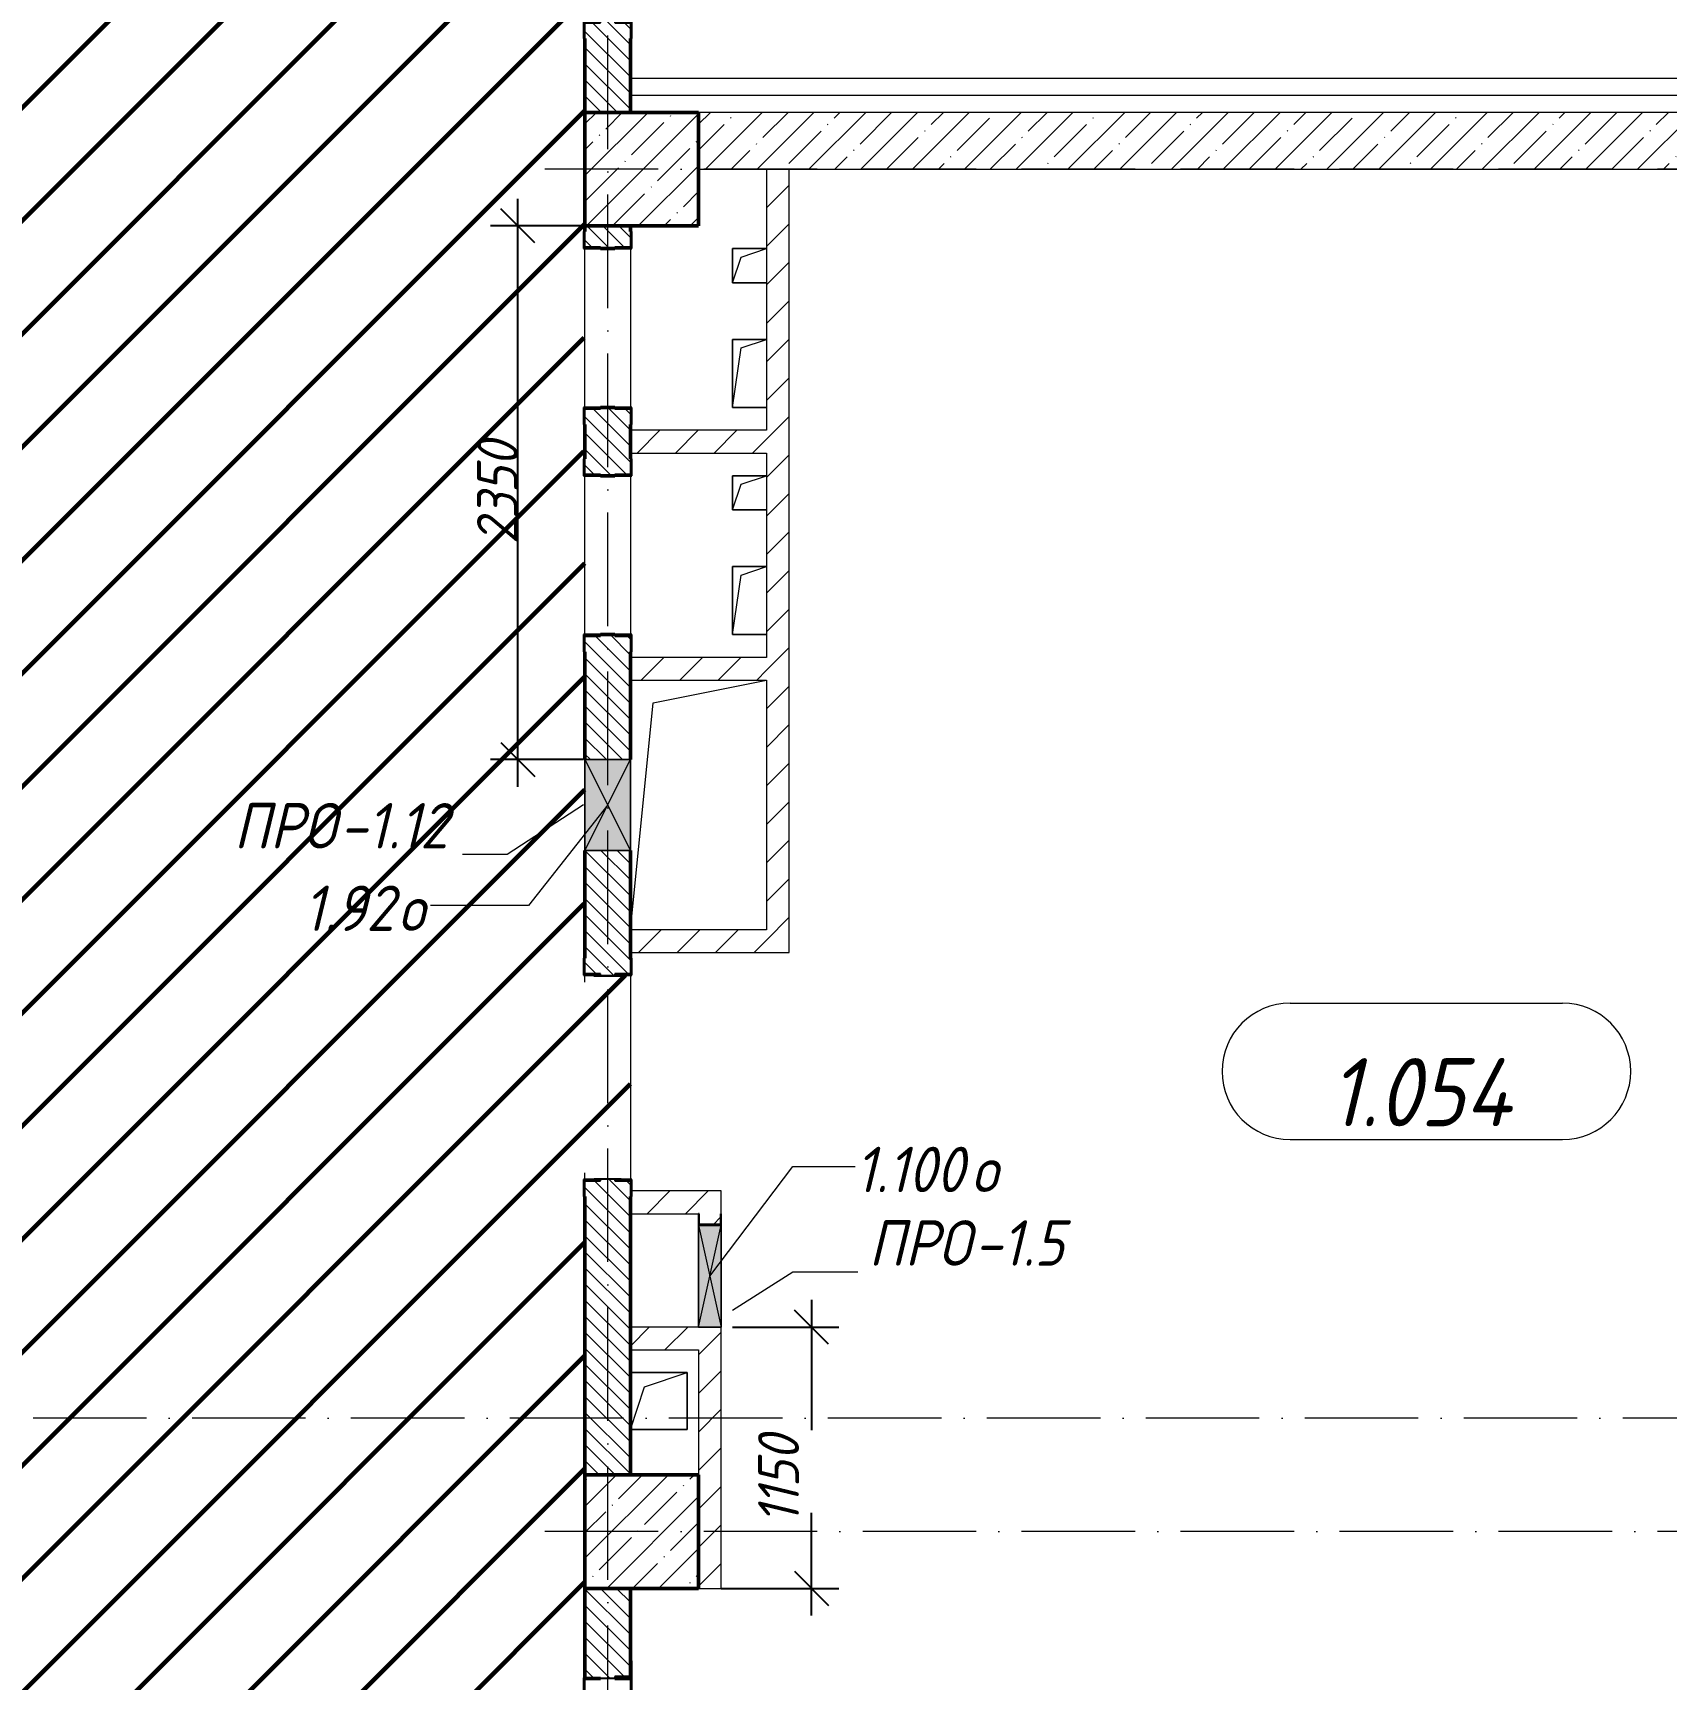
# Model space of a CAD drawing. Header units: millimetres. Extents: x -606178 to 312196, y -19338 to 632709.
# Drawn here: x -335012 to -327819, y 452476 to 459725 of the extents above; entities that cross this region are included whole.
import ezdxf

# ---------------------------------------------------------------- set-up
doc = ezdxf.new("R2010")
doc.units = ezdxf.units.MM
doc.linetypes.add('50_200_ШТРИХ_1Т_ш5_п1_п1_', pattern=[700, 500, -100, 0, -100])
for name, color, linetype, lineweight in [('6.4.1) Окр пт с инж. ПТ2.16', 3, 'Continuous', 60), ('A-____-____-DIMS', 7, 'Continuous', 9), ('A-DETL-____-OTLN-4', 7, 'Continuous', 18), ('A-DETL-GENF-OTLN', 7, 'Continuous', 9), ('A-FLOR-____-OTLN', 7, 'Continuous', 9), ('A-GENM-____-IDEN', 7, 'Continuous', 9), ('A-GENM-____-MCUT', 7, 'Continuous', 25), ('A-GENM-____-OTLN', 7, 'Continuous', 9), ('A-GENM-____-OTLN-1', 7, 'Continuous', 25), ('A-GLAZ-____-IDEN', 7, 'Continuous', 9), ('A-GLAZ-____-OTLN', 7, 'Continuous', 9), ('A-WALL-____-MCUT-1', 7, 'Continuous', 9), ('A-WALL-____-MCUT-2', 7, 'Continuous', 50), ('A-WALL-____-PATT-1', 7, 'Continuous', 9), ('A-WALL-FNSH-MCUT-1', 7, 'Continuous', 9), ('I-WALL-____-OTLN', 7, 'Continuous', 9), ('S-COLS-____-MCUT', 7, 'Continuous', 50), ('S-COLS-____-OTLN', 7, 'Continuous', 9), ('S-GRID-____-OTLN-1', 7, '50_200_ШТРИХ_1Т_ш5_п1_п1_', 9)]:
    doc.layers.add(name, color=color, linetype=linetype, lineweight=lineweight)
doc.layers.add('A-AREA-IDEN-1', color=7, linetype='Continuous', lineweight=9, true_color=0x000000)
doc.styles.add('ISOCPEUR_I', font='isocpeui.ttf', dxfattribs={"width": 0.9, "height": 2.5})
doc.styles.add('ISOCPEUR_I_10', font='isocpeui.ttf', dxfattribs={"width": 0.9, "height": 180})
doc.styles.add('ISOCPEUR_I_9', font='isocpeui.ttf', dxfattribs={"width": 0.9, "height": 250})
doc.dimstyles.new('ISO-1_8_0_9К_СРЕДНИЙ_Кладочные_3', dxfattribs={"dimscale": 304.8, "dimtxt": 179.276612, "dimasz": 0.492126, "dimexe": 0.393701, "dimexo": 0, "dimgap": 0, "dimtad": 1, "dimdec": 3, "dimrnd": 0.001, "dimdsep": 46, "dimtxsty": 'ISOCPEUR_I_10', "dimblk1": 'OBLIQUE', "dimblk2": 'OBLIQUE', "dimsah": 1, "dimcen": 0.09, "dimdle": 0.393701, "dimazin": 0, "dimtfac": 1, "dimtdec": 4, "dimtix": 1, "dimtmove": 0, "dimatfit": 3, "dimfxl": 1, "dimtvp": 1, "dimtolj": 1, "dimtzin": 0, "dimarcsym": 2})
doc.dimstyles.new('ISO-1_8_0_9К_СРЕДНИЙ_Кладочные_5', dxfattribs={"dimscale": 304.8, "dimtxt": 179.276612, "dimasz": 0.492126, "dimexe": 0.393701, "dimexo": 0, "dimgap": 0, "dimtad": 1, "dimdec": 3, "dimrnd": 0.001, "dimdsep": 46, "dimtxsty": 'ISOCPEUR_I_10', "dimblk1": 'OBLIQUE', "dimblk2": 'OBLIQUE', "dimsah": 1, "dimcen": 0.09, "dimdle": 0.393701, "dimazin": 0, "dimtfac": 1, "dimtdec": 4, "dimtix": 1, "dimtmove": 2, "dimatfit": 3, "dimfxl": 1, "dimtvp": 1, "dimtolj": 1, "dimtzin": 0, "dimarcsym": 2})
pattern_1 = [(135, (-425830.77, 451794.26), (-35.35534, -35.35534), [])]
pattern_2 = [(45, (-425830.77, 451794.26), (-84.85281, 84.85281), [])]

# ---------------------------------------------------------------- blocks, each defined once
blk = doc.blocks.new('BSC_Колонна _Прямоугольная - 500х500-V30-АР1_План отверстий 1 этажа в осях 1-64_А-ГГ')
at = {"layer": 'S-COLS-____-OTLN'}
h = blk.add_hatch(dxfattribs=at)
h.set_pattern_fill('FP_62', color=256, style=0, pattern_type=2)
h.set_pattern_definition([(45, (-93500, -7331.04), (-114.04925, 114.04925), []), (45, (-93385.95, -7331.04), (-114.04925, 114.04925), [201.613, -40.323, 3.353, -36.97])])
h.paths.add_polyline_path([(-250, -250), (250, -250), (250, 250), (-250, 250)], flags=0)
at = {"layer": 'S-COLS-____-MCUT'}
for p, q in [((250, 250), (-250, 250)), ((-250, 250), (-250, -250)), ((250, -250), (250, 250)), ((-250, -250), (250, -250))]:
    blk.add_line(p, q, dxfattribs=at)
blk = doc.blocks.new('BSC_Колонна _Прямоугольная - 500х500-V85-АР1_План отверстий 1 этажа в осях 1-64_А-ГГ')
at = {"layer": 'S-COLS-____-OTLN'}
h = blk.add_hatch(dxfattribs=at)
h.set_pattern_fill('FP_117', color=256, style=0, pattern_type=2)
h.set_pattern_definition([(45, (-93500, -1331.04), (-114.04925, 114.04925), []), (45, (-93385.95, -1331.04), (-114.04925, 114.04925), [201.613, -40.323, 3.353, -36.97])])
h.paths.add_polyline_path([(-250, -250), (250, -250), (250, 250), (-250, 250)], flags=0)
at = {"layer": 'S-COLS-____-MCUT'}
for p, q in [((250, 250), (-250, 250)), ((-250, 250), (-250, -250)), ((250, -250), (250, 250)), ((-250, -250), (250, -250))]:
    blk.add_line(p, q, dxfattribs=at)
blk = doc.blocks.new('Фахверк_СКБ_Уголок - 200_4010-27904266-АР1_План отверстий 1 этажа в осях 1-64_А-ГГ')
at = {"layer": 'A-GENM-____-MCUT'}
for p, q in [((125, 156), (50, 156)), ((50, 156), (50, 150)), ((50, 150), (119, 150)), ((119, 150), (119, 81)), ((125, 81), (125, 156)), ((119, 81), (125, 81)), ((125, 19), (119, 19)), ((119, 19), (119, -50)), ((125, -56), (125, 19)), ((119, -50), (50, -50)), ((50, -50), (50, -56)), ((50, -56), (125, -56))]:
    blk.add_line(p, q, dxfattribs=at)
blk = doc.blocks.new('Фахверк_СКБ_Уголок - 200_4010_1-27904659-АР1_План отверстий 1 этажа в осях 1-64_А-ГГ')
at = {"layer": 'A-GENM-____-MCUT'}
for p, q in [((125, 156), (50, 156)), ((50, 156), (50, 150)), ((50, 150), (119, 150)), ((119, 150), (119, 81)), ((125, 81), (125, 156)), ((119, 81), (125, 81)), ((125, 19), (119, 19)), ((119, 19), (119, -50)), ((125, -56), (125, 19)), ((119, -50), (50, -50)), ((50, -50), (50, -56)), ((50, -56), (125, -56))]:
    blk.add_line(p, q, dxfattribs=at)
blk = doc.blocks.new('154_Стойка_СКБ_Уголок - СМ-2230_200-28216496-АР1_План отверстий 1 этажа в осях 1-64_А-ГГ')
at = {"layer": 'A-GENM-____-MCUT'}
for p, q in [((125, 156), (125, 81)), ((200, 156), (125, 156)), ((131, 81), (131, 150)), ((131, 150), (200, 150)), ((200, 150), (200, 156)), ((125, 81), (131, 81)), ((131, 19), (125, 19)), ((125, 19), (125, -56)), ((131, -50), (131, 19)), ((125, -56), (200, -56)), ((200, -50), (131, -50)), ((200, -56), (200, -50))]:
    blk.add_line(p, q, dxfattribs=at)
blk = doc.blocks.new('154_Стойка_СКБ_Уголок - СМ-2530_200-28213945-АР1_План отверстий 1 этажа в осях 1-64_А-ГГ')
at = {"layer": 'A-GENM-____-MCUT'}
for p, q in [((125, 156), (125, 81)), ((200, 156), (125, 156)), ((131, 81), (131, 150)), ((131, 150), (200, 150)), ((200, 150), (200, 156)), ((125, 81), (131, 81)), ((131, 19), (125, 19)), ((125, 19), (125, -56)), ((131, -50), (131, 19)), ((125, -56), (200, -56)), ((200, -50), (131, -50)), ((200, -56), (200, -50))]:
    blk.add_line(p, q, dxfattribs=at)
blk = doc.blocks.new('Стойка_Влож_Полоса боковая - Полоса-28213942-АР1_План отверстий 1 этажа в осях 1-64_А-ГГ')
at = {"layer": 'A-GENM-____-OTLN'}
for p, q in [((-5, 60), (0, 60)), ((-5, -60), (-5, 60)), ((0, 31), (0, -31)), ((0, -60), (-5, -60))]:
    blk.add_line(p, q, dxfattribs=at)
blk = doc.blocks.new('154_Стойка_СКБ_Уголок - СМ-2530_200-28346319-АР1_План отверстий 1 этажа в осях 1-64_А-ГГ')
at = {"layer": 'A-GENM-____-MCUT'}
for p, q in [((125, 156), (125, 81)), ((200, 156), (125, 156)), ((131, 81), (131, 150)), ((131, 150), (200, 150)), ((200, 150), (200, 156)), ((125, 81), (131, 81)), ((131, 19), (125, 19)), ((125, 19), (125, -56)), ((131, -50), (131, 19)), ((125, -56), (200, -56)), ((200, -50), (131, -50)), ((200, -56), (200, -50))]:
    blk.add_line(p, q, dxfattribs=at)
blk = doc.blocks.new('Стойка_Влож_Полоса боковая - Полоса-28346330-АР1_План отверстий 1 этажа в осях 1-64_А-ГГ')
at = {"layer": 'A-GENM-____-OTLN'}
for p, q in [((-5, -31), (-5, 31)), ((0, 31), (0, -31))]:
    blk.add_line(p, q, dxfattribs=at)
blk = doc.blocks.new('Стойка_Влож_Уголок - Уголок-28213946-АР1_План отверстий 1 этажа в осях 1-64_А-ГГ')
at = {"layer": 'A-GENM-____-MCUT'}
for p, q in [((6, 0), (0, 0)), ((6, -69), (6, 0)), ((75, -69), (6, -69)), ((75, -75), (75, -69)), ((0, -75), (75, -75))]:
    blk.add_line(p, q, dxfattribs=at)
blk = doc.blocks.new('AR_Отверстие прямоугольное _в плите_ - AR_Отверстие прямоугольное _в плите_-30423627-АР1_План отверстий 1 этажа в осях 1-64_А-ГГ')
at = {"layer": 'A-GENM-____-OTLN'}
for p, q in [((75, 75), (-75, 75)), ((-75, 75), (-75, -75)), ((-37.5, 37.5), (75, 75)), ((-75, -75), (-37.5, 37.5)), ((-75, -75), (75, -75))]:
    blk.add_line(p, q, dxfattribs=at)
blk = doc.blocks.new('AR_Отверстие прямоугольное _в плите_ - AR_Отверстие прямоугольное _в плите_-30423637-АР1_План отверстий 1 этажа в осях 1-64_А-ГГ')
at = {"layer": 'A-GENM-____-OTLN'}
for p, q in [((75, 150), (-75, 150)), ((-75, 150), (-75, -150)), ((-37.5, 112.5), (75, 150)), ((-75, -150), (-37.5, 112.5)), ((-75, -150), (75, -150))]:
    blk.add_line(p, q, dxfattribs=at)
blk = doc.blocks.new('AR_Отверстие прямоугольное _в плите_ - AR_Отверстие прямоугольное _в плите_-30552713-АР1_План отверстий 1 этажа в осях 1-64_А-ГГ')
at = {"layer": 'A-GENM-____-OTLN'}
for p, q in [((-200, 450), (300, 550)), ((-300, -550), (-200, 450))]:
    blk.add_line(p, q, dxfattribs=at)
blk = doc.blocks.new('AR_Отверстие прямоугольное _в плите_ - AR_Отверстие прямоугольное _в плите_-30458064-АР1_План отверстий 1 этажа в осях 1-64_А-ГГ')
at = {"layer": 'A-GENM-____-OTLN'}
for p, q in [((125, 125), (-125, 125)), ((-62.5, 62.5), (125, 125)), ((125, -125), (125, 125)), ((-125, -125), (-62.5, 62.5)), ((-125, -125), (125, -125))]:
    blk.add_line(p, q, dxfattribs=at)
blk = doc.blocks.new('AR_Отверстие прямоугольное _в стене_ - AR_Отверстие прямоугольное _в стене__ОВ-36690962-АР1_План отверстий 1 этажа в осях 1-64_А-ГГ')
at = {"layer": 'A-GLAZ-____-OTLN'}
blk.add_hatch(color=256, dxfattribs=at).paths.add_polyline_path([(-225, 47), (-225, -50), (225, -50), (225, 50), (-225, 50)], flags=0)
at = {"layer": 'A-DETL-GENF-OTLN'}
for p, q in [((-225, -50), (-225, 50)), ((-225, 50), (225, 50)), ((225, 50), (-225, -50)), ((-225, 50), (225, -50)), ((225, 50), (-225, 50)), ((-225, 50), (-225, -50)), ((225, -50), (-225, -50)), ((-225, -50), (225, -50))]:
    blk.add_line(p, q, dxfattribs=at)
blk = doc.blocks.new('AR_Отверстие прямоугольное _в стене_ - AR_Отверстие прямоугольное _в стене__ОВ-36752886-АР1_План отверстий 1 этажа в осях 1-64_А-ГГ')
at = {"layer": 'A-GLAZ-____-OTLN'}
blk.add_hatch(color=256, dxfattribs=at).paths.add_polyline_path([(-200, -100), (200, -100), (200, 100), (-200, 100)], flags=0)
at = {"layer": 'A-DETL-GENF-OTLN'}
for p, q in [((-200, -100), (-200, 100)), ((-200, 100), (200, 100)), ((200, 100), (-200, -100)), ((-200, 100), (200, -100)), ((200, 100), (-200, 100)), ((-200, 100), (-200, -100)), ((200, 100), (200, -100)), ((200, -100), (200, 100)), ((200, -100), (-200, -100)), ((-200, -100), (200, -100))]:
    blk.add_line(p, q, dxfattribs=at)
blk = doc.blocks.new('154_Фахверк_СКБ_Швеллер - Тип_100_4010_1-36655149-АР1_План отверстий 1 этажа в осях 1-64_А-ГГ')
at = {"layer": 'A-GENM-____-MCUT'}
for p, q in [((175, 50), (125, 50)), ((125, 50), (125, -50)), ((128, 47), (175, 47)), ((128, -47), (128, 47)), ((175, 47), (175, 50)), ((125, -50), (175, -50)), ((175, -47), (128, -47)), ((175, -50), (175, -47))]:
    blk.add_line(p, q, dxfattribs=at)
blk = doc.blocks.new('_Oblique')
at = {"color": 0, "linetype": 'ByBlock', "lineweight": -2}
blk.add_line((-0.5, -0.5), (0.5, 0.5), dxfattribs=at)
blk = doc.blocks.new('*D4203')
at = {"layer": 'A-____-____-DIMS', "color": 0, "lineweight": -2, "transparency": 16777216}
for p, q in [((-332876.2, 456405.3), (-332876.2, 458995.3)), ((-332580.8, 458875.3), (-332996.2, 458875.3)), ((-332586.8, 456525.3), (-332996.2, 456525.3))]:
    blk.add_line(p, q, dxfattribs=at)
at = {"layer": 'Defpoints', "color": 0, "transparency": 16777216}
for p in [(-332876.2, 458875.3), (-332580.8, 458875.3), (-332586.8, 456525.3)]:
    blk.add_point(p, dxfattribs=at)
at = {"layer": 'A-____-____-DIMS', "color": 0, "lineweight": -2, "transparency": 16777216, "xscale": 150, "yscale": 150, "zscale": 150}
for p, rotation in [((-332876.2, 458875.3), 90), ((-332876.2, 456525.3), 270)]:
    blk.add_blockref('_Oblique', p, dxfattribs=dict(at, rotation=rotation))
at = {"layer": 'A-____-____-DIMS', "color": 0, "transparency": 16777216, "insert": (-332966.2, 457700.3), "char_height": 180, "width": 546.104, "attachment_point": 5, "rotation": 90, "style": 'ISOCPEUR_I_10'}
blk.add_mtext('\\A1;2350', dxfattribs=at)
blk = doc.blocks.new('*D4205')
at = {"layer": 'A-____-____-DIMS', "color": 0, "lineweight": -2, "transparency": 16777216}
for p, q in [((-331583.1, 454145.3), (-331583.1, 453571.9)), ((-331930.8, 454025.3), (-331463.1, 454025.3)), ((-331583.1, 452755.3), (-331583.1, 453207.6)), ((-331980.8, 452875.3), (-331463.1, 452875.3))]:
    blk.add_line(p, q, dxfattribs=at)
at = {"layer": 'Defpoints', "color": 0, "transparency": 16777216}
for p in [(-331930.8, 454025.3), (-331583.1, 454025.3), (-331980.8, 452875.3)]:
    blk.add_point(p, dxfattribs=at)
at = {"layer": 'A-____-____-DIMS', "color": 0, "lineweight": -2, "transparency": 16777216, "xscale": 150, "yscale": 150, "zscale": 150}
for p, rotation in [((-331583.1, 454025.3), 90), ((-331583.1, 452875.3), 270)]:
    blk.add_blockref('_Oblique', p, dxfattribs=dict(at, rotation=rotation))
at = {"layer": 'A-____-____-DIMS', "color": 0, "transparency": 16777216, "insert": (-331818.2, 453158.1), "char_height": 180, "width": 463.361, "attachment_point": 1, "rotation": 90, "line_spacing_factor": 1.149209, "style": 'ISOCPEUR_I_10'}
blk.add_mtext('\\A1;1150', dxfattribs=at)
blk = doc.blocks.new('AAR_СКБ_Марка_помещения_1_5 ммп - Номер _ Площадь-27962135-АИ_План этажа_Стены_1')
at = {"layer": 'A-AREA-IDEN-1'}
for p, q in [((-2.987, 3), (3.013, 3)), ((-2.987, 0), (3.013, 0))]:
    blk.add_line(p, q, dxfattribs=at)
for centre, start, end in [((-2.987, 1.5), 90, 270), ((3.013, 1.5), 270, 90)]:
    blk.add_arc(centre, 1.5, start, end, dxfattribs=at)

msp = doc.modelspace()

# ---------------------------------------------------------------- hatches: boundary and pattern name
at = {"layer": '6.4.1) Окр пт с инж. ПТ2.16'}
h = msp.add_hatch(dxfattribs=at)
h.set_pattern_fill('ANSI31', color=256, scale=111)
h.paths.add_polyline_path([(-332580.7712, 460205.3011), (-332580.7712, 461055.3011), (-332580.7712, 461475.3011), (-332586.7712, 461475.3011), (-332586.7712, 461550.3011), (-332580.7712, 461875.3011), (-332580.7712, 462375.3011), (-332580.7712, 462675.3011), (-332780.7712, 462675.3011), (-332980.7712, 462675.3011), (-336580.7712, 462675.3011), (-337430.7712, 462675.3011), (-337630.7712, 462675.3011), (-342430.7712, 462675.3011), (-342630.7712, 462675.3011), (-343555.7712, 462675.3011), (-343555.7712, 462669.3011), (-343630.7712, 462669.3011), (-343630.7712, 462675.3011), (-344175.7712, 462675.3011), (-344375.7712, 462675.3011), (-344630.7712, 462675.3011), (-344630.7712, 462669.3011), (-344705.7712, 462669.3011), (-345655.7712, 462675.3011), (-345655.7712, 462669.3011), (-345730.7712, 462669.3011), (-345730.7712, 462675.3011), (-346110.7712, 462675.3011), (-346310.7712, 462675.3011), (-346880.7712, 462675.3011), (-346880.7712, 462669.3011), (-346955.7712, 462669.3011), (-347830.7712, 462673.4188), (-347830.7712, 461775.3011), (-347830.7712, 461375.3011), (-347830.7712, 461325.3011), (-347830.7712, 461275.3011), (-347830.7712, 460775.3011), (-348330.7712, 460775.3011), (-348330.7712, 461075.3011), (-348455.7712, 461075.3011), (-348455.7712, 461069.3011), (-348530.7712, 461069.3011), (-350630.7712, 461075.3011), (-350630.7712, 461069.3011), (-350705.7712, 461069.3011), (-350830.7712, 461075.3011), (-350830.7712, 460775.3011), (-351330.7712, 460775.3011), (-352030.7712, 460775.3011), (-352030.7712, 461025.3011), (-353430.7712, 461025.3011), (-353430.7712, 460775.3011), (-353930.7712, 460775.3011), (-353930.7712, 457875.3011), (-353430.7712, 457875.3011), (-353105.7712, 457875.3011), (-353105.7712, 457881.3011), (-353030.7712, 457881.3011), (-353030.7712, 457875.3011), (-352630.7712, 457875.3011), (-351780.7712, 457875.3011), (-351330.7712, 457875.3011), (-351330.7712, 457881.3011), (-351255.7712, 457881.3011), (-350930.7712, 457875.3011), (-350430.7712, 457875.3011), (-347605.7712, 457875.3011), (-347605.7712, 457881.3011), (-347530.7712, 457881.3011), (-347530.7712, 457875.3011), (-347280.7712, 457875.3011), (-346880.7712, 457875.3011), (-346830.7712, 457875.3011), (-346830.7712, 457881.3011), (-346755.7712, 457881.3011), (-346605.7712, 457875.3011), (-346605.7712, 457881.3011), (-346530.7712, 457881.3011), (-346530.7712, 457875.3011), (-346200.7712, 457875.3011), (-345900.7712, 457875.3011), (-345830.7712, 457875.3011), (-345830.7712, 457881.3011), (-345755.7712, 457881.3011), (-345530.7712, 457875.3011), (-345130.7712, 457875.3011), (-344680.7712, 457875.3011), (-344080.7712, 457875.3011), (-342480.7712, 457875.3011), (-342030.7712, 457875.3011), (-340930.7712, 457875.3011), (-340530.7712, 457875.3011), (-339530.7712, 457875.3011), (-338630.7712, 457875.3011), (-337030.7712, 457875.3011), (-336580.7712, 457875.3011), (-336080.7712, 457875.3011), (-336080.7712, 457275.3011), (-336580.7712, 457275.3011), (-336580.7712, 454275.3011), (-336080.7712, 454275.3011), (-336080.7712, 453675.3011), (-336080.7712, 450725.3011), (-336080.7712, 450125.3011), (-335555.7712, 450125.3011), (-335555.7712, 450131.3011), (-335480.7712, 450131.3011), (-333680.7712, 450125.3011), (-333680.7712, 450131.3011), (-333605.7712, 450131.3011), (-332780.7712, 450126.4719), (-332780.7712, 450225.3011), (-332580.7712, 450225.3011), (-332580.7712, 450375.3011), (-332580.7712, 450700.3011), (-332586.7712, 450700.3011), (-332586.7712, 450775.3011), (-332580.7712, 450775.3011), (-332580.7712, 451205.3011), (-332580.7712, 452055.3011), (-332580.7712, 452406.3011), (-332586.7712, 452406.3011), (-332586.7712, 452481.3011), (-332580.7712, 452875.3011), (-332580.7712, 453375.3011), (-332580.7712, 454600.3011), (-332586.7712, 454600.3011), (-332586.7712, 454675.3011), (-332540.7712, 454675.3011), (-332540.7712, 454680.3011), (-332420.7712, 454680.3011), (-332380.7712, 454675.9533), (-332380.7712, 455575.3011), (-332420.7712, 455575.3011), (-332420.7712, 455570.3011), (-332540.7712, 455570.3011), (-332586.7712, 455575.3011), (-332586.7712, 455650.3011), (-332580.7712, 456125.3011), (-332580.7712, 456525.3011), (-332580.7712, 457000.3011), (-332586.7712, 457000.3011), (-332586.7712, 457075.3011), (-332580.7712, 457075.3011), (-332580.7712, 457775.3011), (-332586.7712, 457775.3011), (-332586.7712, 457850.3011), (-332580.7712, 458000.3011), (-332586.7712, 458000.3011), (-332586.7712, 458075.3011), (-332580.7712, 458775.3011), (-332586.7712, 458775.3011), (-332586.7712, 458875.3011), (-332580.7712, 458875.3011), (-332580.7712, 459375.3011), (-332580.7712, 459700.3011), (-332586.7712, 459700.3011), (-332586.7712, 459775.3011), (-332580.7712, 459775.3011)])
at = {"layer": 'A-WALL-____-PATT-1'}
h = msp.add_hatch(dxfattribs=at)
h.set_pattern_fill('FP_6', color=256, style=0, pattern_type=2)
h.set_pattern_definition(pattern_1)
h.paths.add_polyline_path([(-332380.7712, 459375.3011), (-332380.7712, 459769.3011), (-332449.7712, 459769.3011), (-332449.7712, 459775.3011), (-332511.7712, 459775.3011), (-332511.7712, 459769.3011), (-332580.7712, 459769.3011), (-332580.7712, 459375.3011)], flags=0)
h.paths.add_polyline_path([(-332511.7712, 461475.3011), (-332449.7712, 461475.3011), (-332449.7712, 461481.3011), (-332380.7712, 461481.3011), (-332380.7712, 461875.3011), (-332580.7712, 461875.3011), (-332580.7712, 461481.3011), (-332511.7712, 461481.3011)], flags=0)
h = msp.add_hatch(dxfattribs=at)
h.set_pattern_fill('FP_27', color=256, style=0, pattern_type=2)
h.set_pattern_definition([(45, (-425830.77, 451794.26), (-114.04925, 114.04925), []), (45, (-425716.72, 451794.26), (-114.04925, 114.04925), [201.612, -40.322, 3.353, -36.97])])
h.paths.add_polyline_path([(-325080.7712, 459125.3011), (-325080.7712, 459375.3011), (-332080.7712, 459375.3011), (-332080.7712, 459125.3011), (-325100.2569, 459125.3011)], flags=0)
h = msp.add_hatch(dxfattribs=at)
h.set_pattern_fill('FP_4', color=256, style=0, pattern_type=2)
h.set_pattern_definition(pattern_2)
h.paths.add_polyline_path([(-331780.7712, 455675.3011), (-331680.7712, 455675.3011), (-331680.7712, 459125.3011), (-331780.7712, 459125.3011), (-331780.7712, 455775.3011)], flags=0)
h = msp.add_hatch(dxfattribs=at)
h.set_pattern_fill('FP_6', color=256, style=0, pattern_type=2)
h.set_pattern_definition(pattern_1)
h.paths.add_polyline_path([(-332540.7712, 453375.3011), (-332380.7712, 453375.3011), (-332380.7712, 454669.3011), (-332449.7712, 454669.3011), (-332449.7712, 454675.3011), (-332511.7712, 454675.3011), (-332511.7712, 454669.3011), (-332580.7712, 454669.3011), (-332580.7712, 453375.3011)], flags=0)
h.paths.add_polyline_path([(-332511.7712, 455575.3011), (-332449.7712, 455575.3011), (-332449.7712, 455581.3011), (-332380.7712, 455581.3011), (-332380.7712, 456125.3011), (-332580.7712, 456125.3011), (-332579.9712, 455581.3011), (-332511.7712, 455581.3011)], flags=0)
h.paths.add_polyline_path([(-332580.7712, 456525.3011), (-332380.7712, 456525.3011), (-332381.5712, 457069.3011), (-332449.7712, 457069.3011), (-332449.7712, 457075.3011), (-332511.7712, 457075.3011), (-332511.7712, 457069.3011), (-332580.7712, 457069.3011), (-332580.7712, 457000.3011)], flags=0)
h.paths.add_polyline_path([(-332511.7712, 457775.3011), (-332449.7712, 457775.3011), (-332449.7712, 457781.3011), (-332380.7712, 457781.3011), (-332380.7712, 458069.3011), (-332449.7712, 458069.3011), (-332449.7712, 458075.3011), (-332511.7712, 458075.3011), (-332511.7712, 458069.3011), (-332580.7712, 458069.3011), (-332580.7712, 457781.3011), (-332511.7712, 457781.3011)], flags=0)
h.paths.add_polyline_path([(-332449.7712, 458775.3011), (-332449.7712, 458781.3011), (-332380.7712, 458781.3011), (-332380.7712, 458875.3011), (-332580.7712, 458875.3011), (-332580.7712, 458781.3011), (-332511.7712, 458781.3011), (-332511.7712, 458775.3011)], flags=0)
h = msp.add_hatch(dxfattribs=at)
h.set_pattern_fill('FP_4', color=256, style=0, pattern_type=2)
h.set_pattern_definition(pattern_2)
h.paths.add_polyline_path([(-331780.7712, 457875.3011), (-331780.7712, 457975.3011), (-332380.7712, 457975.3011), (-332380.7712, 457875.3011), (-332170.114, 457875.3011)], flags=0)
h = msp.add_hatch(dxfattribs=at)
h.set_pattern_fill('FP_4', color=256, style=0, pattern_type=2)
h.set_pattern_definition(pattern_2)
h.paths.add_polyline_path([(-331780.7712, 456875.3011), (-331780.7712, 456975.3011), (-332380.7712, 456975.3011), (-332380.7712, 456875.3011), (-332170.114, 456875.3011)], flags=0)
h = msp.add_hatch(dxfattribs=at)
h.set_pattern_fill('FP_4', color=256, style=0, pattern_type=2)
h.set_pattern_definition(pattern_2)
h.paths.add_polyline_path([(-331780.7712, 455675.3011), (-331780.7712, 455775.3011), (-332380.7712, 455775.3011), (-332380.7712, 455675.3011), (-332170.114, 455675.3011)], flags=0)
h = msp.add_hatch(dxfattribs=at)
h.set_pattern_fill('FP_4', color=256, style=0, pattern_type=2)
h.set_pattern_definition(pattern_2)
h.paths.add_polyline_path([(-332080.7712, 454525.3011), (-331980.7712, 454525.3011), (-331980.7712, 454625.3011), (-332374.7712, 454625.3011), (-332374.7712, 454600.3011), (-332380.7712, 454600.3011), (-332380.7712, 454525.3011), (-332170.114, 454525.3011)], flags=0)
h = msp.add_hatch(dxfattribs=at)
h.set_pattern_fill('FP_4', color=256, style=0, pattern_type=2)
h.set_pattern_definition(pattern_2)
h.paths.add_polyline_path([(-332080.7712, 452975.3011), (-331980.7712, 452975.3011), (-331980.7712, 454025.3011), (-332080.7712, 454025.3011), (-332080.7712, 453375.3011)], flags=0)
h.paths.add_polyline_path([(-331988.6045, 454478.3011), (-331983.7712, 454478.3011), (-331983.7712, 454525.3011), (-332077.7712, 454525.3011), (-332077.7712, 454478.3011), (-331990.1712, 454478.3011)], flags=0)
h = msp.add_hatch(dxfattribs=at)
h.set_pattern_fill('FP_4', color=256, style=0, pattern_type=2)
h.set_pattern_definition(pattern_2)
h.paths.add_polyline_path([(-332380.7712, 453925.3011), (-332080.7712, 453925.3011), (-332080.7712, 454025.3011), (-332380.7712, 454025.3011)], flags=0)
h = msp.add_hatch(dxfattribs=at)
h.set_pattern_fill('FP_4', color=256, style=0, pattern_type=2)
h.set_pattern_definition(pattern_2)
h.paths.add_polyline_path([(-331980.7712, 452875.3011), (-331980.7712, 452975.3011), (-332080.7712, 452975.3011), (-332080.7712, 452875.3011)], flags=0)
h = msp.add_hatch(dxfattribs=at)
h.set_pattern_fill('FP_6', color=256, style=0, pattern_type=2)
h.set_pattern_definition(pattern_1)
h.paths.add_polyline_path([(-332380.7712, 450375.3011), (-332380.7712, 450769.3011), (-332449.7712, 450769.3011), (-332449.7712, 450775.3011), (-332511.7712, 450775.3011), (-332511.7712, 450769.3011), (-332580.7712, 450769.3011), (-332580.7712, 450375.3011), (-332511.7712, 450375.3011)], flags=0)
h.paths.add_polyline_path([(-332380.7712, 452481.3011), (-332380.7712, 452875.3011), (-332580.7712, 452875.3011), (-332580.7712, 452481.3011), (-332420.7712, 452481.3011)], flags=0)

# ---------------------------------------------------------------- linework, layer by layer
at = {"layer": 'A-DETL-____-OTLN-4'}
for p, q in [((-324830.7712, 459525.3011), (-332380.7712, 459525.3011)), ((-324830.7712, 459450.3011), (-332380.7712, 459450.3011))]:
    msp.add_line(p, q, dxfattribs=at)
at = {"layer": 'A-FLOR-____-OTLN'}
for p, q in [((-331930.7712, 458775.3011), (-331780.7712, 458775.3011)), ((-331930.7712, 458625.3011), (-331930.7712, 458775.3011)), ((-331780.7712, 458625.3011), (-331930.7712, 458625.3011)), ((-331930.7712, 458375.3011), (-331780.7712, 458375.3011)), ((-331930.7712, 458075.3011), (-331930.7712, 458375.3011)), ((-331780.7712, 458075.3011), (-331930.7712, 458075.3011)), ((-331930.7712, 457775.3011), (-331780.7712, 457775.3011)), ((-331930.7712, 457625.3011), (-331930.7712, 457775.3011)), ((-331780.7712, 457625.3011), (-331930.7712, 457625.3011)), ((-331930.7712, 457375.3011), (-331780.7712, 457375.3011)), ((-331930.7712, 457075.3011), (-331930.7712, 457375.3011)), ((-331780.7712, 457075.3011), (-331930.7712, 457075.3011)), ((-332380.7712, 453825.3011), (-332130.7712, 453825.3011)), ((-332130.7712, 453825.3011), (-332130.7712, 453575.3011)), ((-332130.7712, 453575.3011), (-332380.7712, 453575.3011))]:
    msp.add_line(p, q, dxfattribs=at)
at = {"layer": 'A-GENM-____-IDEN'}
for p, q in [((-332586.7712, 456325.3011), (-332923.8926, 456106.6207)), ((-332923.8926, 456106.6207), (-333120.5751, 456106.6207)), ((-331930.7712, 454100.3011), (-331665.3284, 454269.0727)), ((-331665.3284, 454269.0727), (-331378.6984, 454269.0727))]:
    msp.add_line(p, q, dxfattribs=at)
at = {"layer": 'A-GLAZ-____-IDEN'}
for p, q in [((-332480.7712, 456325.3011), (-332829.5677, 455882.8336)), ((-332829.5677, 455882.8336), (-333260.5263, 455882.8336)), ((-332030.7712, 454250.3011), (-331665.3284, 454732.4712)), ((-331665.3284, 454732.4712), (-331390.9551, 454732.4712))]:
    msp.add_line(p, q, dxfattribs=at)
at = {"layer": 'A-WALL-____-MCUT-1'}
for p, q in [((-325080.7712, 459375.3011), (-332080.7712, 459375.3011)), ((-332080.7712, 459125.3011), (-325080.7712, 459125.3011))]:
    msp.add_line(p, q, dxfattribs=at)
at = {"layer": 'A-WALL-____-MCUT-2'}
for p, q in [((-332580.7712, 459700.3011), (-332580.7712, 459375.3011)), ((-332380.7712, 459375.3011), (-332380.7712, 459700.3011)), ((-332580.7712, 458875.3011), (-332580.7712, 458850.3011)), ((-332380.7712, 458850.3011), (-332380.7712, 458875.3011)), ((-332511.7712, 458775.3011), (-332449.7712, 458775.3011)), ((-332449.7712, 458075.3011), (-332511.7712, 458075.3011)), ((-332580.7712, 458000.3011), (-332580.7712, 457850.3011)), ((-332380.7712, 457850.3011), (-332380.7712, 458000.3011)), ((-332511.7712, 457775.3011), (-332449.7712, 457775.3011)), ((-332449.7712, 457075.3011), (-332511.7712, 457075.3011)), ((-332580.7712, 457000.3011), (-332580.7712, 456525.3011)), ((-332380.7712, 456525.3011), (-332380.7712, 457000.3011)), ((-332580.7712, 456125.3011), (-332580.7712, 455650.3011)), ((-332380.7712, 455650.3011), (-332380.7712, 456125.3011)), ((-332580.7712, 454600.3011), (-332580.7712, 453375.3011)), ((-332380.7712, 453375.3011), (-332380.7712, 454600.3011)), ((-332580.7712, 452875.3011), (-332580.7712, 452481.3011)), ((-332380.7712, 452481.3011), (-332380.7712, 452875.3011))]:
    msp.add_line(p, q, dxfattribs=at)
at = {"layer": 'A-WALL-FNSH-MCUT-1'}
for p, q in [((-331780.7712, 459125.3011), (-331780.7712, 457975.3011)), ((-331680.7712, 455675.3011), (-331680.7712, 459125.3011)), ((-331780.7712, 457975.3011), (-332380.7712, 457975.3011)), ((-332380.7712, 457875.3011), (-331780.7712, 457875.3011)), ((-331780.7712, 457875.3011), (-331780.7712, 456975.3011)), ((-331780.7712, 456975.3011), (-332380.7712, 456975.3011)), ((-332380.7712, 456875.3011), (-331780.7712, 456875.3011)), ((-331780.7712, 456875.3011), (-331780.7712, 455775.3011)), ((-331780.7712, 455775.3011), (-332380.7712, 455775.3011)), ((-332380.7712, 455775.3011), (-332380.7712, 455675.3011)), ((-332380.7712, 455675.3011), (-331680.7712, 455675.3011)), ((-331980.7712, 454625.3011), (-332374.7712, 454625.3011)), ((-331980.7712, 454525.3011), (-331980.7712, 454625.3011)), ((-332380.7712, 454525.3011), (-332080.7712, 454525.3011)), ((-332080.7712, 454025.3011), (-332380.7712, 454025.3011)), ((-331980.7712, 452975.3011), (-331980.7712, 454025.3011)), ((-332380.7712, 453925.3011), (-332080.7712, 453925.3011)), ((-332080.7712, 453925.3011), (-332080.7712, 453375.3011)), ((-331980.7712, 452875.3011), (-331980.7712, 452975.3011)), ((-332080.7712, 452875.3011), (-331980.7712, 452875.3011))]:
    msp.add_line(p, q, dxfattribs=at)
at = {"layer": 'I-WALL-____-OTLN'}
for p, q in [((-332580.7712, 458075.3011), (-332580.7712, 458775.3011)), ((-332380.7712, 458775.3011), (-332380.7712, 458075.3011)), ((-332580.7712, 457075.3011), (-332580.7712, 457775.3011)), ((-332380.7712, 457775.3011), (-332380.7712, 457075.3011)), ((-332580.7712, 455545.3011), (-332580.7712, 455575.3011)), ((-332380.7712, 455575.3011), (-332380.7712, 454675.3011)), ((-332580.7712, 454675.3011), (-332580.7712, 454705.3011))]:
    msp.add_line(p, q, dxfattribs=at)
at = {"layer": 'S-GRID-____-OTLN-1'}
for p, q in [((-332480.7712, 447311.6528), (-332480.7712, 501675.2188)), ((-321756.3646, 459125.3011), (-332809.5068, 459125.3011)), ((-321909.7115, 453625.3011), (-430499.5414, 453625.3011)), ((-321756.3646, 453125.3011), (-332809.5068, 453125.3011))]:
    msp.add_line(p, q, dxfattribs=at)

# ---------------------------------------------------------------- block references
at = {"layer": 'A-AREA-IDEN-1', "xscale": 199.9999999999999, "yscale": 199.9999999999999, "zscale": 199.9999999999999}
msp.add_blockref('AAR_СКБ_Марка_помещения_1_5 ммп - Номер _ Площадь-27962135-АИ_План этажа_Стены_1', (-328877.6765, 454852.1138), dxfattribs=at)
at = {"layer": 'A-GENM-____-OTLN'}
for name, p in [('AR_Отверстие прямоугольное _в плите_ - AR_Отверстие прямоугольное _в плите_-30423627-АР1_План отверстий 1 этажа в осях 1-64_А-ГГ', (-331855.7712, 458700.3011)), ('AR_Отверстие прямоугольное _в плите_ - AR_Отверстие прямоугольное _в плите_-30423637-АР1_План отверстий 1 этажа в осях 1-64_А-ГГ', (-331855.7712, 458225.3011)), ('AR_Отверстие прямоугольное _в плите_ - AR_Отверстие прямоугольное _в плите_-30423627-АР1_План отверстий 1 этажа в осях 1-64_А-ГГ', (-331855.7712, 457700.3011)), ('AR_Отверстие прямоугольное _в плите_ - AR_Отверстие прямоугольное _в плите_-30423637-АР1_План отверстий 1 этажа в осях 1-64_А-ГГ', (-331855.7712, 457225.3011)), ('AR_Отверстие прямоугольное _в плите_ - AR_Отверстие прямоугольное _в плите_-30552713-АР1_План отверстий 1 этажа в осях 1-64_А-ГГ', (-332080.7712, 456325.3011)), ('AR_Отверстие прямоугольное _в плите_ - AR_Отверстие прямоугольное _в плите_-30458064-АР1_План отверстий 1 этажа в осях 1-64_А-ГГ', (-332255.7712, 453700.3011))]:
    msp.add_blockref(name, p, dxfattribs=at)
for name, p, rotation in [('Стойка_Влож_Полоса боковая - Полоса-28213942-АР1_План отверстий 1 этажа в осях 1-64_А-ГГ', (-332480.7712, 455575.3011), 89.99999999999991), ('Стойка_Влож_Полоса боковая - Полоса-28213942-АР1_План отверстий 1 этажа в осях 1-64_А-ГГ', (-332480.7712, 454675.3011), 269.9999999999999), ('Стойка_Влож_Уголок - Уголок-28213946-АР1_План отверстий 1 этажа в осях 1-64_А-ГГ', (-332449.7712, 452481.3011), 90.00000000000026), ('Стойка_Влож_Полоса боковая - Полоса-28346330-АР1_План отверстий 1 этажа в осях 1-64_А-ГГ', (-332480.7712, 452481.3011), 89.9999999999999)]:
    msp.add_blockref(name, p, dxfattribs=dict(at, rotation=rotation))
at = {"layer": 'A-GENM-____-OTLN-1'}
for name, p, rotation in [('Фахверк_СКБ_Уголок - 200_4010-27904266-АР1_План отверстий 1 этажа в осях 1-64_А-ГГ', (-332430.7712, 459650.3011), 89.9999999999999), ('Фахверк_СКБ_Уголок - 200_4010_1-27904659-АР1_План отверстий 1 этажа в осях 1-64_А-ГГ', (-332530.7712, 458900.3011), 269.9999999999999), ('Фахверк_СКБ_Уголок - 200_4010-27904266-АР1_План отверстий 1 этажа в осях 1-64_А-ГГ', (-332430.7712, 457950.3011), 89.9999999999999), ('Фахверк_СКБ_Уголок - 200_4010_1-27904659-АР1_План отверстий 1 этажа в осях 1-64_А-ГГ', (-332530.7712, 457900.3011), 269.9999999999999), ('154_Стойка_СКБ_Уголок - СМ-2230_200-28216496-АР1_План отверстий 1 этажа в осях 1-64_А-ГГ', (-332530.7712, 457200.3011), 269.9999999999999), ('154_Стойка_СКБ_Уголок - СМ-2530_200-28213945-АР1_План отверстий 1 этажа в осях 1-64_А-ГГ', (-332430.7712, 455450.3011), 89.9999999999999), ('154_Стойка_СКБ_Уголок - СМ-2530_200-28213945-АР1_План отверстий 1 этажа в осях 1-64_А-ГГ', (-332530.7712, 454800.3011), 269.9999999999999), ('154_Фахверк_СКБ_Швеллер - Тип_100_4010_1-36655149-АР1_План отверстий 1 этажа в осях 1-64_А-ГГ', (-332030.7712, 454350.3011), 90), ('154_Стойка_СКБ_Уголок - СМ-2530_200-28346319-АР1_План отверстий 1 этажа в осях 1-64_А-ГГ', (-332530.7712, 452606.3011), 269.9999999999999)]:
    msp.add_blockref(name, p, dxfattribs=dict(at, rotation=rotation))
at = {"layer": 'A-GLAZ-____-OTLN'}
for name, p, rotation in [('AR_Отверстие прямоугольное _в стене_ - AR_Отверстие прямоугольное _в стене__ОВ-36752886-АР1_План отверстий 1 этажа в осях 1-64_А-ГГ', (-332480.7712, 456325.3011), 89.9999999999999), ('AR_Отверстие прямоугольное _в стене_ - AR_Отверстие прямоугольное _в стене__ОВ-36690962-АР1_План отверстий 1 этажа в осях 1-64_А-ГГ', (-332030.7712, 454250.3011), 90)]:
    msp.add_blockref(name, p, dxfattribs=dict(at, rotation=rotation))
at = {"layer": 'S-COLS-____-OTLN'}
for name, p in [('BSC_Колонна _Прямоугольная - 500х500-V30-АР1_План отверстий 1 этажа в осях 1-64_А-ГГ', (-332330.7712, 459125.3011)), ('BSC_Колонна _Прямоугольная - 500х500-V85-АР1_План отверстий 1 этажа в осях 1-64_А-ГГ', (-332330.7712, 453125.3011))]:
    msp.add_blockref(name, p, dxfattribs=at)

# ---------------------------------------------------------------- texts
at = {"layer": 'A-AREA-IDEN-1', "insert": (-328903.1055, 454910.4437), "char_height": 300, "width": 940, "attachment_point": 8, "line_spacing_factor": 1.139951, "style": 'ISOCPEUR_I'}
msp.add_mtext('\\pxqc,t8.46667,16.93333,25.4,33.86667,42.33333,50.8,59.26667,67.73333,76.2,84.66667,93.13333,101.6,110.06667,118.53333,127,135.46667,143.93333,152.4,160.86667,169.33333,177.8,186.26667,194.73333,203.2,211.66667,220.13333,228.6,237.06667,245.53333,254,262.46667,270.93333;{1.054}', dxfattribs=at)
at = {"layer": 'A-GENM-____-IDEN', "char_height": 200, "attachment_point": 1, "style": 'ISOCPEUR_I_9'}
for s, insert, width in [('ПРО', (-334127.2005, 456333.7369), 562.784625), ('-1.12', (-333662.8568, 456333.7369), 620.506125), ('ПРО', (-331331.5551, 454496.1888), 562.784625), ('-1.5', (-330867.2114, 454496.1888), 505.063125)]:
    msp.add_mtext(s, dxfattribs=dict(at, insert=insert, width=width))
at = {"layer": 'A-GLAZ-____-IDEN', "char_height": 200, "attachment_point": 1, "style": 'ISOCPEUR_I_9'}
for s, insert, width in [('1.92', (-333819.9779, 455970.4482), 505.063125), ('\\fISOCPEUR|b0|i1|c204|p34|;\\W.9;о', (-333403.2592, 455970.4482), 158.734125), ('1.100', (-331390.9551, 454820.0858), 620.506125), ('\\fISOCPEUR|b0|i1|c204|p34|;\\W.9;о', (-330878.9864, 454820.0858), 158.734125)]:
    msp.add_mtext(s, dxfattribs=dict(at, insert=insert, width=width))

# ---------------------------------------------------------------- dimensions: what is measured, and where the dimension line sits
at = {"layer": 'A-____-____-DIMS'}
dim = msp.add_linear_dim(base=(-332876.1809, 458875.3011), p1=(-332586.7712, 456525.3011), p2=(-332580.7712, 458875.3011), angle=90, dimstyle='ISO-1_8_0_9К_СРЕДНИЙ_Кладочные_3', override={"dimpost": '<>', "dimfxl": 2350.00766}, dxfattribs=at)
dim.commit()
dim.dimension.update_dxf_attribs({"geometry": '*D4203', "text_midpoint": (-332966.1809, 457700.3011)})
dim = msp.add_linear_dim(base=(-331583.0552, 454025.3011), p1=(-331980.7712, 452875.3011), p2=(-331930.7712, 454025.3011), angle=90, dimstyle='ISO-1_8_0_9К_СРЕДНИЙ_Кладочные_5', override={"dimpost": '<>', "dimfxl": 1151.086443}, dxfattribs=at)
dim.commit()
dim.dimension.update_dxf_attribs({"geometry": '*D4205', "text_midpoint": (-331698.2172, 453389.7394), "dimtype": 160, "text_rotation": 90})

doc.saveas('drawing.dxf')
